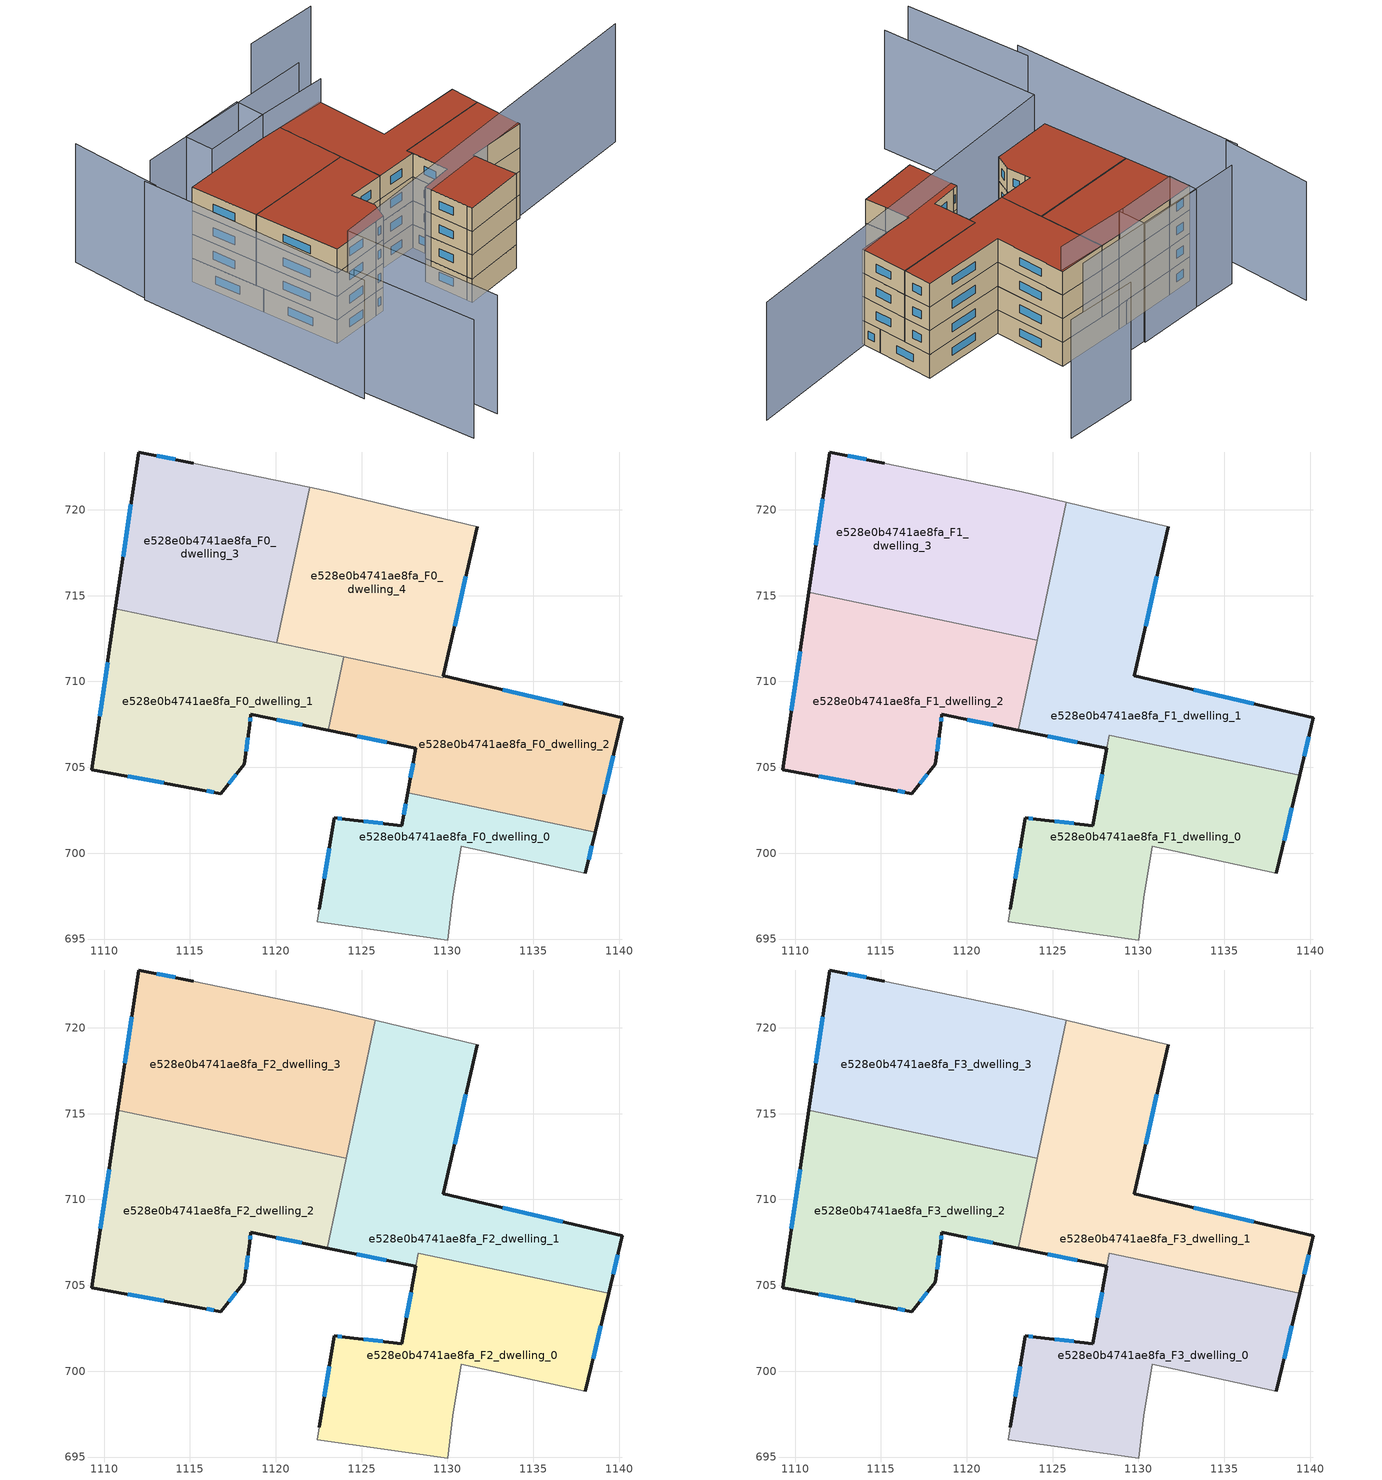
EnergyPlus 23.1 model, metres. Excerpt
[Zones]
e528e0b4741ae8fa_F0_dwelling_0
 floor ground (EU_floor_Construction): 1138.6,701.22 1138.03,698.83 1130.81,700.4 1130.32,697.4 1130.01,694.95 1122.42,696.02 1122.54,696.72 1123.41,702.06 1124.04,701.98 1127.33,701.6 1127.68,703.52 z0
 wall outside (EU_wall_Construction): 1138.03,698.83 1138.6,701.22 / 1127.68,703.52 1127.33,701.6 1124.04,701.98 1123.41,702.06 1122.54,696.72 z0:3
 wall to e528e0b4741ae8fa_F0_dwelling_2 (EU_wall_Construction): 1138.6,701.22 1127.68,703.52 z0:3
 wall adiabatic (EU_wall_Construction): 1122.54,696.72 1122.42,696.02 1130.01,694.95 1130.32,697.4 1130.81,700.4 1138.03,698.83 z0:3
 window (EU_Window_Construction): 1138.22,699.63 1138.41,700.43 / 1123.12,700.28 1122.83,698.5 / 1123.83,702.01 1123.62,702.04 / 1126.23,701.73 1125.14,701.86 / 1127.56,702.88 1127.45,702.24 z1:2
e528e0b4741ae8fa_F0_dwelling_1
 floor ground (EU_floor_Construction): 1123.94,711.43 1123.05,707.16 1118.55,708.08 1118.48,707.48 1118.16,705.17 1116.8,703.47 1115.57,703.7 1109.28,704.86 1110.66,714.23 z0
 wall outside (EU_wall_Construction): 1110.66,714.23 1109.28,704.86 1115.57,703.7 1116.8,703.47 1118.16,705.17 1118.48,707.48 1118.55,708.08 1123.05,707.16 z0:3
 wall to e528e0b4741ae8fa_F0_dwelling_2 (EU_wall_Construction): 1123.05,707.16 1123.94,711.43 z0:3
 wall to e528e0b4741ae8fa_F0_dwelling_3 (EU_wall_Construction): 1120.06,712.25 1110.66,714.23 z0:3
 wall to e528e0b4741ae8fa_F0_dwelling_4 (EU_wall_Construction): 1123.94,711.43 1120.06,712.25 z0:3
 window (EU_Window_Construction): 1118.27,705.94 1118.37,706.71 / 1117.25,704.04 1117.71,704.61 / 1115.98,703.63 1116.39,703.55 / 1111.38,704.48 1113.47,704.09 / 1110.2,711.11 1109.74,707.98 / 1120.05,707.78 1121.55,707.47 / 1118.5,707.68 1118.53,707.88 z1:2
e528e0b4741ae8fa_F0_dwelling_2
 floor ground (EU_floor_Construction): 1140.18,707.88 1138.6,701.22 1127.68,703.52 1128.15,706.11 1123.05,707.16 1123.94,711.43 1129.73,710.22 1129.75,710.32 z0
 wall outside (EU_wall_Construction): 1123.05,707.16 1128.15,706.11 1127.68,703.52 / 1138.6,701.22 1140.18,707.88 1129.75,710.32 z0:3
 wall to e528e0b4741ae8fa_F0_dwelling_4 (EU_wall_Construction): 1129.75,710.32 1129.73,710.22 / 1129.72,710.22 1123.94,711.43 z0:3
 window (EU_Window_Construction): 1127.99,705.25 1127.84,704.38 / 1124.75,706.81 1126.45,706.46 / 1136.7,708.7 1133.23,709.51 / 1139.13,703.44 1139.65,705.66 z1:2
e528e0b4741ae8fa_F0_dwelling_3
 floor ground (EU_floor_Construction): 1121.96,721.3 1120.06,712.25 1110.66,714.23 1112.01,723.36 1115.2,722.72 z0
 wall outside (EU_wall_Construction): 1115.2,722.72 1112.01,723.36 1110.66,714.23 z0:3
 wall adiabatic (EU_wall_Construction): 1121.96,721.3 1115.2,722.72 z0:3
 wall to e528e0b4741ae8fa_F0_dwelling_4 (EU_wall_Construction): 1120.06,712.25 1121.96,721.3 z0:3
 window (EU_Window_Construction): 1114.14,722.94 1113.07,723.15 / 1111.56,720.32 1111.11,717.27 z1:2
e528e0b4741ae8fa_F0_dwelling_4
 floor ground (EU_floor_Construction): 1131.74,719.02 1129.75,710.32 1129.73,710.22 1120.06,712.25 1121.96,721.3 1123.19,721.04 z0
 wall outside (EU_wall_Construction): 1129.75,710.33 1131.74,719.02 z0:3
 wall adiabatic (EU_wall_Construction): 1131.74,719.02 1123.19,721.04 1121.96,721.3 z0:3
 window (EU_Window_Construction): 1130.41,713.23 1131.08,716.13 z1:2
e528e0b4741ae8fa_F1_dwelling_0
 floor to e528e0b4741ae8fa_F0_dwelling_0 (EU_floor_Construction): 1138.6,701.22 1138.03,698.83 1130.81,700.4 1130.32,697.4 1130.01,694.95 1122.42,696.02 1122.54,696.72 1123.41,702.06 1124.04,701.98 1127.33,701.6 1127.68,703.52 z3
 floor to e528e0b4741ae8fa_F0_dwelling_2 (EU_floor_Construction): 1139.39,704.54 1138.6,701.22 1127.68,703.52 1128.29,706.87 z3
 wall outside (EU_wall_Construction): 1128.15,706.11 1127.33,701.6 1124.04,701.98 1123.41,702.06 1122.54,696.72 / 1138.03,698.83 1139.39,704.54 z3:6
 wall adiabatic (EU_wall_Construction): 1122.54,696.72 1122.42,696.02 1130.01,694.95 1130.32,697.4 1130.81,700.4 1138.03,698.83 z3:6
 wall to e528e0b4741ae8fa_F1_dwelling_1 (EU_wall_Construction): 1139.39,704.54 1128.29,706.87 1128.15,706.11 z3:6
 window (EU_Window_Construction): 1123.12,700.28 1122.83,698.5 / 1123.83,702.01 1123.62,702.04 / 1126.23,701.73 1125.14,701.86 / 1127.88,704.61 1127.6,703.11 / 1138.48,700.74 1138.93,702.64 z4:5
e528e0b4741ae8fa_F1_dwelling_1
 floor to e528e0b4741ae8fa_F0_dwelling_2 (EU_floor_Construction): 1140.18,707.88 1139.39,704.54 1128.29,706.87 1128.15,706.11 1123.05,707.16 1123.94,711.43 1129.73,710.22 1129.75,710.32 z3
 floor to e528e0b4741ae8fa_F0_dwelling_4 (EU_floor_Construction): 1131.74,719.02 1129.75,710.32 1129.72,710.22 1123.89,711.45 1125.78,720.43 z3
 floor to e528e0b4741ae8fa_F0_dwelling_1 (EU_floor_Construction): 1123.94,711.43 1123.05,707.16 1122.99,707.17 1123.89,711.45 z3
 wall outside (EU_wall_Construction): 1139.39,704.54 1140.18,707.88 1129.75,710.32 1131.74,719.02 / 1122.99,707.17 1128.15,706.11 z3:6
 wall adiabatic (EU_wall_Construction): 1131.74,719.02 1125.78,720.43 z3:6
 wall to e528e0b4741ae8fa_F1_dwelling_3 (EU_wall_Construction): 1125.78,720.43 1124.09,712.4 z3:6
 wall to e528e0b4741ae8fa_F1_dwelling_2 (EU_wall_Construction): 1124.09,712.4 1122.99,707.17 z3:6
 window (EU_Window_Construction): 1130.41,713.22 1131.08,716.12 / 1136.7,708.7 1133.23,709.51 / 1139.65,705.65 1139.92,706.77 / 1124.71,706.82 1126.43,706.47 z4:5
e528e0b4741ae8fa_F1_dwelling_2
 floor to e528e0b4741ae8fa_F0_dwelling_1 (EU_floor_Construction): 1123.89,711.45 1122.99,707.17 1118.55,708.08 1118.48,707.48 1118.16,705.17 1116.8,703.47 1115.57,703.7 1109.28,704.86 1110.66,714.23 z3
 floor to e528e0b4741ae8fa_F0_dwelling_3 (EU_floor_Construction): 1120.26,713.21 1120.06,712.25 1110.66,714.23 1110.81,715.2 z3
 floor to e528e0b4741ae8fa_F0_dwelling_4 (EU_floor_Construction): 1124.09,712.4 1123.89,711.45 1120.06,712.25 1120.26,713.21 z3
 wall outside (EU_wall_Construction): 1110.81,715.2 1109.28,704.86 1115.57,703.7 1116.8,703.47 1118.16,705.17 1118.48,707.48 1118.55,708.08 1122.99,707.17 z3:6
 wall to e528e0b4741ae8fa_F1_dwelling_3 (EU_wall_Construction): 1124.09,712.4 1110.81,715.2 z3:6
 window (EU_Window_Construction): 1115.98,703.63 1116.39,703.55 / 1111.38,704.48 1113.47,704.09 / 1110.3,711.75 1109.79,708.31 / 1120.03,707.78 1121.51,707.48 / 1118.5,707.68 1118.53,707.88 / 1118.27,705.94 1118.37,706.71 / 1117.25,704.04 1117.71,704.61 z4:5
e528e0b4741ae8fa_F1_dwelling_3
 floor to e528e0b4741ae8fa_F0_dwelling_3 (EU_floor_Construction): 1121.96,721.3 1120.26,713.21 1110.81,715.2 1112.01,723.36 1115.2,722.72 z3
 floor to e528e0b4741ae8fa_F0_dwelling_4 (EU_floor_Construction): 1125.78,720.43 1124.09,712.4 1120.26,713.21 1121.96,721.3 1123.19,721.04 z3
 wall outside (EU_wall_Construction): 1115.2,722.72 1112.01,723.36 1110.81,715.2 z3:6
 wall adiabatic (EU_wall_Construction): 1125.78,720.43 1123.19,721.04 1115.2,722.72 z3:6
 window (EU_Window_Construction): 1111.61,720.64 1111.21,717.92 / 1114.14,722.94 1113.07,723.15 z4:5
e528e0b4741ae8fa_F2_dwelling_0
 floor to e528e0b4741ae8fa_F1_dwelling_0 (EU_floor_Construction): 1139.39,704.54 1138.03,698.83 1130.81,700.4 1130.32,697.4 1130.01,694.95 1122.42,696.02 1122.54,696.72 1123.41,702.06 1124.04,701.98 1127.33,701.6 1128.29,706.87 z6
 wall outside (EU_wall_Construction): 1128.15,706.11 1127.33,701.6 1124.04,701.98 1123.41,702.06 1122.54,696.72 / 1138.03,698.83 1139.39,704.54 z6:9
 wall adiabatic (EU_wall_Construction): 1122.54,696.72 1122.42,696.02 1130.01,694.95 1130.32,697.4 1130.81,700.4 1138.03,698.83 z6:9
 wall to e528e0b4741ae8fa_F2_dwelling_1 (EU_wall_Construction): 1139.39,704.54 1128.29,706.87 1128.15,706.11 z6:9
 window (EU_Window_Construction): 1123.12,700.28 1122.83,698.5 / 1123.83,702.01 1123.62,702.04 / 1126.23,701.73 1125.14,701.86 / 1127.88,704.61 1127.6,703.11 / 1138.48,700.74 1138.93,702.64 z7:8
e528e0b4741ae8fa_F2_dwelling_1
 floor to e528e0b4741ae8fa_F1_dwelling_1 (EU_floor_Construction): 1131.74,719.02 1129.75,710.32 1140.18,707.88 1139.39,704.54 1128.29,706.87 1128.15,706.11 1122.99,707.17 1125.78,720.43 z6
 wall outside (EU_wall_Construction): 1139.39,704.54 1140.18,707.88 1129.75,710.32 1131.74,719.02 / 1122.99,707.17 1128.15,706.11 z6:9
 wall adiabatic (EU_wall_Construction): 1131.74,719.02 1125.78,720.43 z6:9
 wall to e528e0b4741ae8fa_F2_dwelling_3 (EU_wall_Construction): 1125.78,720.43 1124.09,712.4 z6:9
 wall to e528e0b4741ae8fa_F2_dwelling_2 (EU_wall_Construction): 1124.09,712.4 1122.99,707.17 z6:9
 window (EU_Window_Construction): 1130.41,713.22 1131.08,716.12 / 1136.7,708.7 1133.23,709.51 / 1139.65,705.65 1139.92,706.77 / 1124.71,706.82 1126.43,706.47 z7:8
e528e0b4741ae8fa_F2_dwelling_2
 floor to e528e0b4741ae8fa_F1_dwelling_2 (EU_floor_Construction): 1124.09,712.4 1122.99,707.17 1118.55,708.08 1118.48,707.48 1118.16,705.17 1116.8,703.47 1115.57,703.7 1109.28,704.86 1110.81,715.2 z6
 wall outside (EU_wall_Construction): 1110.81,715.2 1109.28,704.86 1115.57,703.7 1116.8,703.47 1118.16,705.17 1118.48,707.48 1118.55,708.08 1122.99,707.17 z6:9
 wall to e528e0b4741ae8fa_F2_dwelling_3 (EU_wall_Construction): 1124.09,712.4 1110.81,715.2 z6:9
 window (EU_Window_Construction): 1115.98,703.63 1116.39,703.55 / 1111.38,704.48 1113.47,704.09 / 1110.3,711.75 1109.79,708.31 / 1120.03,707.78 1121.51,707.48 / 1118.5,707.68 1118.53,707.88 / 1118.27,705.94 1118.37,706.71 / 1117.25,704.04 1117.71,704.61 z7:8
e528e0b4741ae8fa_F2_dwelling_3
 floor to e528e0b4741ae8fa_F1_dwelling_3 (EU_floor_Construction): 1125.78,720.43 1124.09,712.4 1110.81,715.2 1112.01,723.36 1115.2,722.72 1123.19,721.04 z6
 wall outside (EU_wall_Construction): 1115.2,722.72 1112.01,723.36 1110.81,715.2 z6:9
 wall adiabatic (EU_wall_Construction): 1125.78,720.43 1123.19,721.04 1115.2,722.72 z6:9
 window (EU_Window_Construction): 1111.61,720.64 1111.21,717.92 / 1114.14,722.94 1113.07,723.15 z7:8
e528e0b4741ae8fa_F3_dwelling_0
 floor to e528e0b4741ae8fa_F2_dwelling_0 (EU_floor_Construction): 1139.39,704.54 1138.03,698.83 1130.81,700.4 1130.32,697.4 1130.01,694.95 1122.42,696.02 1122.54,696.72 1123.41,702.06 1124.04,701.98 1127.33,701.6 1128.29,706.87 z9
 wall outside (EU_wall_Construction): 1128.15,706.11 1127.33,701.6 1124.04,701.98 1123.41,702.06 1122.54,696.72 / 1138.03,698.83 1139.39,704.54 z9:12
 wall adiabatic (EU_wall_Construction): 1122.54,696.72 1122.42,696.02 1130.01,694.95 1130.32,697.4 1130.81,700.4 1138.03,698.83 z9:12
 wall to e528e0b4741ae8fa_F3_dwelling_1 (EU_wall_Construction): 1139.39,704.54 1128.29,706.87 1128.15,706.11 z9:12
 window (EU_Window_Construction): 1123.12,700.28 1122.83,698.5 / 1123.83,702.01 1123.62,702.04 / 1126.23,701.73 1125.14,701.86 / 1127.88,704.61 1127.6,703.11 / 1138.48,700.74 1138.93,702.64 z10:11
 roof outside (EU_roof_Construction): 1138.03,698.83 1139.39,704.54 1128.29,706.87 1127.33,701.6 1124.04,701.98 1123.41,702.06 1122.54,696.72 1122.42,696.02 1130.01,694.95 1130.32,697.4 1130.81,700.4 z12
e528e0b4741ae8fa_F3_dwelling_1
 floor to e528e0b4741ae8fa_F2_dwelling_1 (EU_floor_Construction): 1131.74,719.02 1129.75,710.32 1140.18,707.88 1139.39,704.54 1128.29,706.87 1128.15,706.11 1122.99,707.17 1125.78,720.43 z9
 wall outside (EU_wall_Construction): 1139.39,704.54 1140.18,707.88 1129.75,710.32 1131.74,719.02 / 1122.99,707.17 1128.15,706.11 z9:12
 wall adiabatic (EU_wall_Construction): 1131.74,719.02 1125.78,720.43 z9:12
 wall to e528e0b4741ae8fa_F3_dwelling_3 (EU_wall_Construction): 1125.78,720.43 1124.09,712.4 z9:12
 wall to e528e0b4741ae8fa_F3_dwelling_2 (EU_wall_Construction): 1124.09,712.4 1122.99,707.17 z9:12
 window (EU_Window_Construction): 1130.41,713.22 1131.08,716.12 / 1136.7,708.7 1133.23,709.51 / 1139.65,705.65 1139.92,706.77 / 1124.71,706.82 1126.43,706.47 z10:11
 roof outside (EU_roof_Construction): 1139.39,704.54 1140.18,707.88 1129.75,710.32 1131.74,719.02 1125.78,720.43 1122.99,707.17 1128.15,706.11 1128.29,706.87 z12
e528e0b4741ae8fa_F3_dwelling_2
 floor to e528e0b4741ae8fa_F2_dwelling_2 (EU_floor_Construction): 1124.09,712.4 1122.99,707.17 1118.55,708.08 1118.48,707.48 1118.16,705.17 1116.8,703.47 1115.57,703.7 1109.28,704.86 1110.81,715.2 z9
 wall outside (EU_wall_Construction): 1110.81,715.2 1109.28,704.86 1115.57,703.7 1116.8,703.47 1118.16,705.17 1118.48,707.48 1118.55,708.08 1122.99,707.17 z9:12
 wall to e528e0b4741ae8fa_F3_dwelling_3 (EU_wall_Construction): 1124.09,712.4 1110.81,715.2 z9:12
 window (EU_Window_Construction): 1115.98,703.63 1116.39,703.55 / 1111.38,704.48 1113.47,704.09 / 1110.3,711.75 1109.79,708.31 / 1120.03,707.78 1121.51,707.48 / 1118.5,707.68 1118.53,707.88 / 1118.27,705.94 1118.37,706.71 / 1117.25,704.04 1117.71,704.61 z10:11
 roof outside (EU_roof_Construction): 1122.99,707.17 1124.09,712.4 1110.81,715.2 1109.28,704.86 1115.57,703.7 1116.8,703.47 1118.16,705.17 1118.48,707.48 1118.55,708.08 z12
e528e0b4741ae8fa_F3_dwelling_3
 floor to e528e0b4741ae8fa_F2_dwelling_3 (EU_floor_Construction): 1125.78,720.43 1124.09,712.4 1110.81,715.2 1112.01,723.36 1115.2,722.72 1123.19,721.04 z9
 wall outside (EU_wall_Construction): 1115.2,722.72 1112.01,723.36 1110.81,715.2 z9:12
 wall adiabatic (EU_wall_Construction): 1125.78,720.43 1123.19,721.04 1115.2,722.72 z9:12
 window (EU_Window_Construction): 1111.61,720.64 1111.21,717.92 / 1114.14,722.94 1113.07,723.15 z10:11
 roof outside (EU_roof_Construction): 1124.09,712.4 1125.78,720.43 1123.19,721.04 1115.2,722.72 1112.01,723.36 1110.81,715.2 z12
shading: 1106.15,684.35 1109.01,703.46 / 1109.01,703.46 1154.8,696.61 / 1103.16,699.58 1101.13,684.45 / 1106.87,726.18 1101.99,697.74 / 1131.68,718.78 1122.64,721.19 / 1109.41,735.62 1106.79,724.83 / 1133.17,722.17 1110.44,727.42 / 1142.66,725.88 1133.82,728.12 / 1123.19,721.04 1115.2,722.72 / 1115.2,722.72 1115.93,726.19 / 1115.93,726.19 1123.92,724.51 / 1123.92,724.51 1123.19,721.04 z0:15
[Building]
EU S2 Campaign: North Axis=0; Terrain=City; Solar Distribution=FullExterior
[Site:Location]
Bologna: Latitude=44.5; Longitude=11.25; Time Zone=1; Elevation=37
[SizingPeriod:WeatherFileDays]
AnnualSizingPeriod: Begin Month=1; Begin Day of Month=1; End Month=12; End Day of Month=31; Day of Week for Start Day=Monday; Use Weather File Daylight Saving Period=No; Use Weather File Rain and Snow Indicators=No
[MATERIAL]
EU_InternalMass_Material: Roughness=MediumRough; Thickness=0.1; Conductivity=1; Density=1800; Specific Heat=900; Thermal Absorptance=0.9; Solar Absorptance=0.7; Visible Absorptance=0.7
[MATERIAL:NOMASS] Roughness=MediumRough; Thermal Absorptance=0.9; Solar Absorptance=0.7; Visible Absorptance=0.7
Name | Thermal Resistance
EU_wall_NoMass | 0.937881
EU_roof_NoMass | 0.548572
EU_floor_NoMass | 0.71348
[WINDOWMATERIAL:SIMPLEGLAZINGSYSTEM]
EU_Window_SimpleGlazing: UFactor=4.25633; Solar Heat Gain Coefficient=0.85; Visible Transmittance=0.85
[CONSTRUCTION]
EU_wall_Construction: EU_wall_NoMass
EU_roof_Construction: EU_roof_NoMass
EU_floor_Construction: EU_floor_NoMass
EU_Window_Construction: EU_Window_SimpleGlazing
EU_InternalMass_Construction: EU_InternalMass_Material
[ZONE] Type=1; Multiplier=1; Ceiling Height=autocalculate; Floor Area=autocalculate; Part of Total Floor Area=Yes
Name | Volume
e528e0b4741ae8fa_F0_dwelling_0 | 215.257
e528e0b4741ae8fa_F1_dwelling_0 | 330.3
e528e0b4741ae8fa_F2_dwelling_0; e528e0b4741ae8fa_F3_dwelling_0 | 330.261
e528e0b4741ae8fa_F0_dwelling_1 | 303.541
e528e0b4741ae8fa_F1_dwelling_1; e528e0b4741ae8fa_F2_dwelling_1; e528e0b4741ae8fa_F3_dwelling_1 | 355.025
e528e0b4741ae8fa_F0_dwelling_2 | 304.308
e528e0b4741ae8fa_F1_dwelling_2; e528e0b4741ae8fa_F2_dwelling_2; e528e0b4741ae8fa_F3_dwelling_2 | 342.653
e528e0b4741ae8fa_F0_dwelling_3 | 274.142
e528e0b4741ae8fa_F1_dwelling_3; e528e0b4741ae8fa_F2_dwelling_3; e528e0b4741ae8fa_F3_dwelling_3 | 342.631
e528e0b4741ae8fa_F0_dwelling_4 | 273.365
[INTERNALMASS] Construction=EU_InternalMass_Construction
Name | Zone or ZoneList | Surface Area
e528e0b4741ae8fa_F0_dwelling_0_EU_InternalMass | e528e0b4741ae8fa_F0_dwelling_0 | 71.7518
e528e0b4741ae8fa_F0_dwelling_1_EU_InternalMass | e528e0b4741ae8fa_F0_dwelling_1 | 101.182
e528e0b4741ae8fa_F0_dwelling_2_EU_InternalMass | e528e0b4741ae8fa_F0_dwelling_2 | 101.433
e528e0b4741ae8fa_F0_dwelling_3_EU_InternalMass | e528e0b4741ae8fa_F0_dwelling_3 | 91.3819
e528e0b4741ae8fa_F0_dwelling_4_EU_InternalMass | e528e0b4741ae8fa_F0_dwelling_4 | 91.1233
e528e0b4741ae8fa_F1_dwelling_0_EU_InternalMass | e528e0b4741ae8fa_F1_dwelling_0 | 110.1
e528e0b4741ae8fa_F1_dwelling_1_EU_InternalMass | e528e0b4741ae8fa_F1_dwelling_1 | 118.342
e528e0b4741ae8fa_F1_dwelling_2_EU_InternalMass | e528e0b4741ae8fa_F1_dwelling_2 | 114.218
e528e0b4741ae8fa_F1_dwelling_3_EU_InternalMass | e528e0b4741ae8fa_F1_dwelling_3 | 114.21
e528e0b4741ae8fa_F2_dwelling_0_EU_InternalMass | e528e0b4741ae8fa_F2_dwelling_0 | 110.1
e528e0b4741ae8fa_F2_dwelling_1_EU_InternalMass | e528e0b4741ae8fa_F2_dwelling_1 | 118.342
e528e0b4741ae8fa_F2_dwelling_2_EU_InternalMass | e528e0b4741ae8fa_F2_dwelling_2 | 114.218
e528e0b4741ae8fa_F2_dwelling_3_EU_InternalMass | e528e0b4741ae8fa_F2_dwelling_3 | 114.21
e528e0b4741ae8fa_F3_dwelling_0_EU_InternalMass | e528e0b4741ae8fa_F3_dwelling_0 | 110.1
e528e0b4741ae8fa_F3_dwelling_1_EU_InternalMass | e528e0b4741ae8fa_F3_dwelling_1 | 118.342
e528e0b4741ae8fa_F3_dwelling_2_EU_InternalMass | e528e0b4741ae8fa_F3_dwelling_2 | 114.218
e528e0b4741ae8fa_F3_dwelling_3_EU_InternalMass | e528e0b4741ae8fa_F3_dwelling_3 | 114.21
[OTHEREQUIPMENT] Fuel Type=Electricity; Design Level Calculation Method=Watts/Area; Power per Zone Floor Area=1; Fraction Latent=0; Fraction Radiant=0; Fraction Lost=0; Carbon Dioxide Generation Rate=0; EndUse Subcategory=EU_Step8_InternalGains
Name | Zone or ZoneList or Space or SpaceList | Schedule
EU_Step8_InternalGain_e528e0b4741ae8fa_F0_dwelling_0_f000 | e528e0b4741ae8fa_F0_dwelling_0 | EU_Step8_GainSchedule_e528e0b4741ae8fa_F0_dwelling_0_f000
EU_Step8_InternalGain_e528e0b4741ae8fa_F0_dwelling_1_f000 | e528e0b4741ae8fa_F0_dwelling_1 | EU_Step8_GainSchedule_e528e0b4741ae8fa_F0_dwelling_1_f000
EU_Step8_InternalGain_e528e0b4741ae8fa_F0_dwelling_2_f000 | e528e0b4741ae8fa_F0_dwelling_2 | EU_Step8_GainSchedule_e528e0b4741ae8fa_F0_dwelling_2_f000
EU_Step8_InternalGain_e528e0b4741ae8fa_F0_dwelling_3_f000 | e528e0b4741ae8fa_F0_dwelling_3 | EU_Step8_GainSchedule_e528e0b4741ae8fa_F0_dwelling_3_f000
EU_Step8_InternalGain_e528e0b4741ae8fa_F0_dwelling_4_f000 | e528e0b4741ae8fa_F0_dwelling_4 | EU_Step8_GainSchedule_e528e0b4741ae8fa_F0_dwelling_4_f000
EU_Step8_InternalGain_e528e0b4741ae8fa_F1_dwelling_0_f000 | e528e0b4741ae8fa_F1_dwelling_0 | EU_Step8_GainSchedule_e528e0b4741ae8fa_F1_dwelling_0_f000
EU_Step8_InternalGain_e528e0b4741ae8fa_F1_dwelling_1_f000 | e528e0b4741ae8fa_F1_dwelling_1 | EU_Step8_GainSchedule_e528e0b4741ae8fa_F1_dwelling_1_f000
EU_Step8_InternalGain_e528e0b4741ae8fa_F1_dwelling_2_f000 | e528e0b4741ae8fa_F1_dwelling_2 | EU_Step8_GainSchedule_e528e0b4741ae8fa_F1_dwelling_2_f000
EU_Step8_InternalGain_e528e0b4741ae8fa_F1_dwelling_3_f000 | e528e0b4741ae8fa_F1_dwelling_3 | EU_Step8_GainSchedule_e528e0b4741ae8fa_F1_dwelling_3_f000
EU_Step8_InternalGain_e528e0b4741ae8fa_F2_dwelling_0_f000 | e528e0b4741ae8fa_F2_dwelling_0 | EU_Step8_GainSchedule_e528e0b4741ae8fa_F2_dwelling_0_f000
EU_Step8_InternalGain_e528e0b4741ae8fa_F2_dwelling_1_f000 | e528e0b4741ae8fa_F2_dwelling_1 | EU_Step8_GainSchedule_e528e0b4741ae8fa_F2_dwelling_1_f000
EU_Step8_InternalGain_e528e0b4741ae8fa_F2_dwelling_2_f000 | e528e0b4741ae8fa_F2_dwelling_2 | EU_Step8_GainSchedule_e528e0b4741ae8fa_F2_dwelling_2_f000
EU_Step8_InternalGain_e528e0b4741ae8fa_F2_dwelling_3_f000 | e528e0b4741ae8fa_F2_dwelling_3 | EU_Step8_GainSchedule_e528e0b4741ae8fa_F2_dwelling_3_f000
EU_Step8_InternalGain_e528e0b4741ae8fa_F3_dwelling_0_f000 | e528e0b4741ae8fa_F3_dwelling_0 | EU_Step8_GainSchedule_e528e0b4741ae8fa_F3_dwelling_0_f000
EU_Step8_InternalGain_e528e0b4741ae8fa_F3_dwelling_1_f000 | e528e0b4741ae8fa_F3_dwelling_1 | EU_Step8_GainSchedule_e528e0b4741ae8fa_F3_dwelling_1_f000
EU_Step8_InternalGain_e528e0b4741ae8fa_F3_dwelling_2_f000 | e528e0b4741ae8fa_F3_dwelling_2 | EU_Step8_GainSchedule_e528e0b4741ae8fa_F3_dwelling_2_f000
EU_Step8_InternalGain_e528e0b4741ae8fa_F3_dwelling_3_f000 | e528e0b4741ae8fa_F3_dwelling_3 | EU_Step8_GainSchedule_e528e0b4741ae8fa_F3_dwelling_3_f000
[ZONEVENTILATION:DESIGNFLOWRATE] Schedule=EU_AlwaysOn; Design Flow Rate Calculation Method=AirChanges/Hour; Air Changes per Hour=0.687892; Ventilation Type=Natural; Fan Pressure Rise=0; Fan Total Efficiency=1; Constant Term Coefficient=1; Temperature Term Coefficient=0; Velocity Term Coefficient=0; Velocity Squared Term Coefficient=0; Minimum Indoor Temperature=-100; Maximum Indoor Temperature=100; Delta Temperature=-100; Minimum Outdoor Temperature=-100; Maximum Outdoor Temperature=100; Maximum Wind Speed=40
Name | Zone or ZoneList or Space or SpaceList
EU_ConstantAir_e528e0b4741ae8fa_F0_dwelling_0 | e528e0b4741ae8fa_F0_dwelling_0
EU_ConstantAir_e528e0b4741ae8fa_F0_dwelling_1 | e528e0b4741ae8fa_F0_dwelling_1
EU_ConstantAir_e528e0b4741ae8fa_F0_dwelling_2 | e528e0b4741ae8fa_F0_dwelling_2
EU_ConstantAir_e528e0b4741ae8fa_F0_dwelling_3 | e528e0b4741ae8fa_F0_dwelling_3
EU_ConstantAir_e528e0b4741ae8fa_F0_dwelling_4 | e528e0b4741ae8fa_F0_dwelling_4
EU_ConstantAir_e528e0b4741ae8fa_F1_dwelling_0 | e528e0b4741ae8fa_F1_dwelling_0
EU_ConstantAir_e528e0b4741ae8fa_F1_dwelling_1 | e528e0b4741ae8fa_F1_dwelling_1
EU_ConstantAir_e528e0b4741ae8fa_F1_dwelling_2 | e528e0b4741ae8fa_F1_dwelling_2
EU_ConstantAir_e528e0b4741ae8fa_F1_dwelling_3 | e528e0b4741ae8fa_F1_dwelling_3
EU_ConstantAir_e528e0b4741ae8fa_F2_dwelling_0 | e528e0b4741ae8fa_F2_dwelling_0
EU_ConstantAir_e528e0b4741ae8fa_F2_dwelling_1 | e528e0b4741ae8fa_F2_dwelling_1
EU_ConstantAir_e528e0b4741ae8fa_F2_dwelling_2 | e528e0b4741ae8fa_F2_dwelling_2
EU_ConstantAir_e528e0b4741ae8fa_F2_dwelling_3 | e528e0b4741ae8fa_F2_dwelling_3
EU_ConstantAir_e528e0b4741ae8fa_F3_dwelling_0 | e528e0b4741ae8fa_F3_dwelling_0
EU_ConstantAir_e528e0b4741ae8fa_F3_dwelling_1 | e528e0b4741ae8fa_F3_dwelling_1
EU_ConstantAir_e528e0b4741ae8fa_F3_dwelling_2 | e528e0b4741ae8fa_F3_dwelling_2
EU_ConstantAir_e528e0b4741ae8fa_F3_dwelling_3 | e528e0b4741ae8fa_F3_dwelling_3
[HVACTEMPLATE:THERMOSTAT] Constant Heating Setpoint=20; Constant Cooling Setpoint=50
EU_HeatOnly_e528e0b4741ae8fa_F0_dwelling_0; EU_HeatOnly_e528e0b4741ae8fa_F0_dwelling_1; EU_HeatOnly_e528e0b4741ae8fa_F0_dwelling_2; EU_HeatOnly_e528e0b4741ae8fa_F0_dwelling_3; EU_HeatOnly_e528e0b4741ae8fa_F0_dwelling_4; EU_HeatOnly_e528e0b4741ae8fa_F1_dwelling_0; EU_HeatOnly_e528e0b4741ae8fa_F1_dwelling_1; EU_HeatOnly_e528e0b4741ae8fa_F1_dwelling_2; EU_HeatOnly_e528e0b4741ae8fa_F1_dwelling_3; EU_HeatOnly_e528e0b4741ae8fa_F2_dwelling_0; EU_HeatOnly_e528e0b4741ae8fa_F2_dwelling_1; EU_HeatOnly_e528e0b4741ae8fa_F2_dwelling_2; EU_HeatOnly_e528e0b4741ae8fa_F2_dwelling_3; EU_HeatOnly_e528e0b4741ae8fa_F3_dwelling_0; EU_HeatOnly_e528e0b4741ae8fa_F3_dwelling_1; EU_HeatOnly_e528e0b4741ae8fa_F3_dwelling_2; EU_HeatOnly_e528e0b4741ae8fa_F3_dwelling_3
[HVACTEMPLATE:ZONE:IDEALLOADSAIRSYSTEM] System Availability Schedule=EU_AlwaysOn; Maximum Heating Supply Air Temperature=50; Minimum Cooling Supply Air Temperature=13; Maximum Heating Supply Air Humidity Ratio=0.0156; Minimum Cooling Supply Air Humidity Ratio=0.0077; Heating Limit=NoLimit; Cooling Limit=NoLimit; Heating Availability Schedule=EU_AlwaysOn; Cooling Availability Schedule=EU_CoolingOff; Dehumidification Control Type=ConstantSensibleHeatRatio; Cooling Sensible Heat Ratio=0.7; Dehumidification Setpoint=60; Humidification Control Type=None; Humidification Setpoint=30; Outdoor Air Method=None; Outdoor Air Flow Rate per Person=0.00944; Outdoor Air Flow Rate per Zone Floor Area=0; Outdoor Air Flow Rate per Zone=0; Demand Controlled Ventilation Type=None; Outdoor Air Economizer Type=NoEconomizer; Heat Recovery Type=None; Sensible Heat Recovery Effectiveness=0.7; Latent Heat Recovery Effectiveness=0.65
Name | Template Thermostat
e528e0b4741ae8fa_F0_dwelling_0 | EU_HeatOnly_e528e0b4741ae8fa_F0_dwelling_0
e528e0b4741ae8fa_F0_dwelling_1 | EU_HeatOnly_e528e0b4741ae8fa_F0_dwelling_1
e528e0b4741ae8fa_F0_dwelling_2 | EU_HeatOnly_e528e0b4741ae8fa_F0_dwelling_2
e528e0b4741ae8fa_F0_dwelling_3 | EU_HeatOnly_e528e0b4741ae8fa_F0_dwelling_3
e528e0b4741ae8fa_F0_dwelling_4 | EU_HeatOnly_e528e0b4741ae8fa_F0_dwelling_4
e528e0b4741ae8fa_F1_dwelling_0 | EU_HeatOnly_e528e0b4741ae8fa_F1_dwelling_0
e528e0b4741ae8fa_F1_dwelling_1 | EU_HeatOnly_e528e0b4741ae8fa_F1_dwelling_1
e528e0b4741ae8fa_F1_dwelling_2 | EU_HeatOnly_e528e0b4741ae8fa_F1_dwelling_2
e528e0b4741ae8fa_F1_dwelling_3 | EU_HeatOnly_e528e0b4741ae8fa_F1_dwelling_3
e528e0b4741ae8fa_F2_dwelling_0 | EU_HeatOnly_e528e0b4741ae8fa_F2_dwelling_0
e528e0b4741ae8fa_F2_dwelling_1 | EU_HeatOnly_e528e0b4741ae8fa_F2_dwelling_1
e528e0b4741ae8fa_F2_dwelling_2 | EU_HeatOnly_e528e0b4741ae8fa_F2_dwelling_2
e528e0b4741ae8fa_F2_dwelling_3 | EU_HeatOnly_e528e0b4741ae8fa_F2_dwelling_3
e528e0b4741ae8fa_F3_dwelling_0 | EU_HeatOnly_e528e0b4741ae8fa_F3_dwelling_0
e528e0b4741ae8fa_F3_dwelling_1 | EU_HeatOnly_e528e0b4741ae8fa_F3_dwelling_1
e528e0b4741ae8fa_F3_dwelling_2 | EU_HeatOnly_e528e0b4741ae8fa_F3_dwelling_2
e528e0b4741ae8fa_F3_dwelling_3 | EU_HeatOnly_e528e0b4741ae8fa_F3_dwelling_3
[SIZING:ZONE] Zone Cooling Design Supply Air Temperature Input Method=SupplyAirTemperature; Zone Cooling Design Supply Air Temperature=13; Zone Heating Design Supply Air Temperature Input Method=SupplyAirTemperature; Zone Heating Design Supply Air Temperature=50; Zone Cooling Design Supply Air Humidity Ratio=0.008; Zone Heating Design Supply Air Humidity Ratio=0.008; Cooling Design Air Flow Method=DesignDay; Cooling Design Air Flow Rate=0; Cooling Minimum Air Flow per Zone Floor Area=0.000762; Cooling Minimum Air Flow=0; Cooling Minimum Air Flow Fraction=0.2; Heating Design Air Flow Method=DesignDay; Heating Design Air Flow Rate=0; Heating Maximum Air Flow per Zone Floor Area=0.002032; Heating Maximum Air Flow=0.141576; Heating Maximum Air Flow Fraction=0.3; Account for Dedicated Outdoor Air System=No; Dedicated Outdoor Air System Control Strategy=NeutralSupplyAir; Dedicated Outdoor Air Low Setpoint Temperature for Design=autosize; Dedicated Outdoor Air High Setpoint Temperature for Design=autosize; Zone Load Sizing Method=Sensible Load Only No Latent Load; Zone Latent Cooling Design Supply Air Humidity Ratio Input Method=HumidityRatioDifference; Zone Cooling Design Supply Air Humidity Ratio Difference=0.005; Zone Latent Heating Design Supply Air Humidity Ratio Input Method=HumidityRatioDifference; Zone Humidification Design Supply Air Humidity Ratio Difference=0.005
e528e0b4741ae8fa_F0_dwelling_0; e528e0b4741ae8fa_F0_dwelling_1; e528e0b4741ae8fa_F0_dwelling_2; e528e0b4741ae8fa_F0_dwelling_3; e528e0b4741ae8fa_F0_dwelling_4; e528e0b4741ae8fa_F1_dwelling_0; e528e0b4741ae8fa_F1_dwelling_1; e528e0b4741ae8fa_F1_dwelling_2; e528e0b4741ae8fa_F1_dwelling_3; e528e0b4741ae8fa_F2_dwelling_0; e528e0b4741ae8fa_F2_dwelling_1; e528e0b4741ae8fa_F2_dwelling_2; e528e0b4741ae8fa_F2_dwelling_3; e528e0b4741ae8fa_F3_dwelling_0; e528e0b4741ae8fa_F3_dwelling_1; e528e0b4741ae8fa_F3_dwelling_2; e528e0b4741ae8fa_F3_dwelling_3
[SCHEDULE:CONSTANT]
Name | Hourly Value
EU_AlwaysOn | 1
EU_CoolingOff | 0
[SCHEDULE:FILE] Column Number=1; Rows to Skip at Top=0; Number of Hours of Data=8760; Column Separator=Comma; Interpolate to Timestep=No; Minutes per Item=60; Adjust Schedule for Daylight Savings=Yes
Name | File
EU_Step8_GainSchedule_e528e0b4741ae8fa_F0_dwelling_0_f000 | ../../schedules/e528e0b4741ae8fa/e528e0b4741ae8fa_F0_dwelling_0_f000_gain.csv
EU_Step8_GainSchedule_e528e0b4741ae8fa_F0_dwelling_1_f000 | ../../schedules/e528e0b4741ae8fa/e528e0b4741ae8fa_F0_dwelling_1_f000_gain.csv
EU_Step8_GainSchedule_e528e0b4741ae8fa_F0_dwelling_2_f000 | ../../schedules/e528e0b4741ae8fa/e528e0b4741ae8fa_F0_dwelling_2_f000_gain.csv
EU_Step8_GainSchedule_e528e0b4741ae8fa_F0_dwelling_3_f000 | ../../schedules/e528e0b4741ae8fa/e528e0b4741ae8fa_F0_dwelling_3_f000_gain.csv
EU_Step8_GainSchedule_e528e0b4741ae8fa_F0_dwelling_4_f000 | ../../schedules/e528e0b4741ae8fa/e528e0b4741ae8fa_F0_dwelling_4_f000_gain.csv
EU_Step8_GainSchedule_e528e0b4741ae8fa_F1_dwelling_0_f000 | ../../schedules/e528e0b4741ae8fa/e528e0b4741ae8fa_F1_dwelling_0_f000_gain.csv
EU_Step8_GainSchedule_e528e0b4741ae8fa_F1_dwelling_1_f000 | ../../schedules/e528e0b4741ae8fa/e528e0b4741ae8fa_F1_dwelling_1_f000_gain.csv
EU_Step8_GainSchedule_e528e0b4741ae8fa_F1_dwelling_2_f000 | ../../schedules/e528e0b4741ae8fa/e528e0b4741ae8fa_F1_dwelling_2_f000_gain.csv
EU_Step8_GainSchedule_e528e0b4741ae8fa_F1_dwelling_3_f000 | ../../schedules/e528e0b4741ae8fa/e528e0b4741ae8fa_F1_dwelling_3_f000_gain.csv
EU_Step8_GainSchedule_e528e0b4741ae8fa_F2_dwelling_0_f000 | ../../schedules/e528e0b4741ae8fa/e528e0b4741ae8fa_F2_dwelling_0_f000_gain.csv
EU_Step8_GainSchedule_e528e0b4741ae8fa_F2_dwelling_1_f000 | ../../schedules/e528e0b4741ae8fa/e528e0b4741ae8fa_F2_dwelling_1_f000_gain.csv
EU_Step8_GainSchedule_e528e0b4741ae8fa_F2_dwelling_2_f000 | ../../schedules/e528e0b4741ae8fa/e528e0b4741ae8fa_F2_dwelling_2_f000_gain.csv
EU_Step8_GainSchedule_e528e0b4741ae8fa_F2_dwelling_3_f000 | ../../schedules/e528e0b4741ae8fa/e528e0b4741ae8fa_F2_dwelling_3_f000_gain.csv
EU_Step8_GainSchedule_e528e0b4741ae8fa_F3_dwelling_0_f000 | ../../schedules/e528e0b4741ae8fa/e528e0b4741ae8fa_F3_dwelling_0_f000_gain.csv
EU_Step8_GainSchedule_e528e0b4741ae8fa_F3_dwelling_1_f000 | ../../schedules/e528e0b4741ae8fa/e528e0b4741ae8fa_F3_dwelling_1_f000_gain.csv
EU_Step8_GainSchedule_e528e0b4741ae8fa_F3_dwelling_2_f000 | ../../schedules/e528e0b4741ae8fa/e528e0b4741ae8fa_F3_dwelling_2_f000_gain.csv
EU_Step8_GainSchedule_e528e0b4741ae8fa_F3_dwelling_3_f000 | ../../schedules/e528e0b4741ae8fa/e528e0b4741ae8fa_F3_dwelling_3_f000_gain.csv
